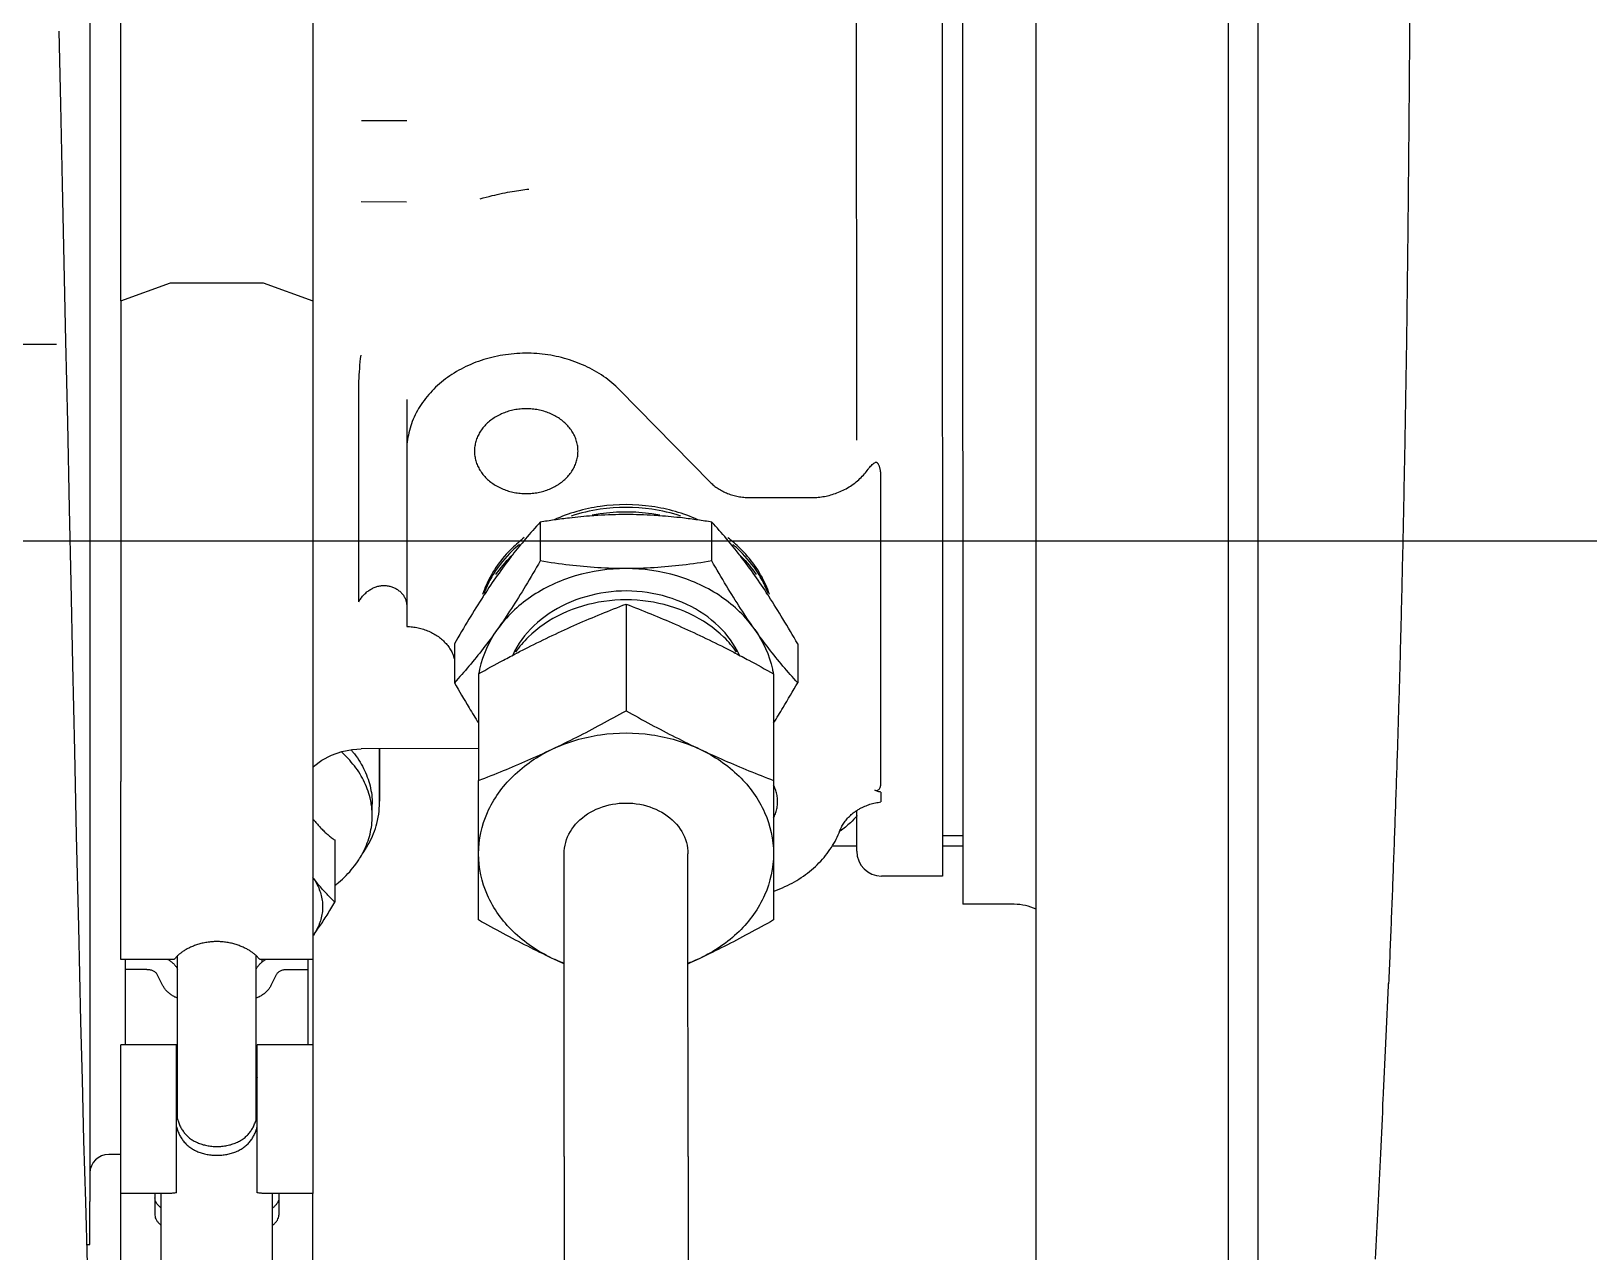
# Model space of a CAD drawing. Header units: millimetres. Extents: x 156850 to 204135, y 56350 to 74150.
# Drawn here: x 158827.8 to 158953.5, y 61424.7 to 61523.3 of the extents above; entities that cross this region are included whole.
import ezdxf

# ---------------------------------------------------------------- set-up
doc = ezdxf.new("R2010")
doc.units = ezdxf.units.MM
doc.header["$LTSCALE"] = 150
doc.linetypes.add('X-2F-PLAN$0$CENTER', pattern=[2, 1.25, -0.25, 0.25, -0.25])
doc.layers.add('-----33 Equipment', color=5, linetype='Continuous')

# ---------------------------------------------------------------- blocks, each defined once
blk = doc.blocks.new('X-2F-PLAN$0$A$C73FA2420')
at = {"color": 0, "linetype": 'X-2F-PLAN$0$CENTER'}
blk.add_line((1743.733949000714, 1095.974610281875), (1743.733949000714, 580.5806102819042), dxfattribs=at)
at = {"color": 0, "linetype": 'Continuous'}
for p, q in [((1671.025515997666, 606.0186525559984), (1671.028137515648, 605.7820058118086)), ((1671.028132098494, 605.782005811925), (1671.557571513578, 605.7820513985935)), ((1671.557571513578, 605.7820513985935), (1674.509900788893, 605.7821116466075)), ((1696.989173348993, 605.7821916001267), (1674.509900788893, 605.7821116466075)), ((1816.381605029106, 605.7813373709214), (1696.989173348993, 605.7821916001267)), ((1678.299319092766, 603.2822424360784), (1678.29936565354, 604.2652533248183)), ((1665.441676891758, 603.2844823562191), (1675.148041852517, 603.2831704528071)), ((1675.14821174473, 599.5394557471736), (1675.148034458747, 603.2823907597922)), ((1675.148041779641, 603.2823907666025), (1685.631893371115, 603.2826622831053)), ((1685.631893371115, 603.2826622831053), (1687.148030429496, 603.2829591513728)), ((1687.148247590056, 598.7829591580085), (1687.148034445243, 603.2829591457848)), ((1687.148052655626, 602.8984946683049), (1693.246912964387, 602.898401415383)), ((1693.246912964387, 602.898401415383), (1694.053570349817, 602.8984839572804)), ((1693.246994334972, 601.1804719201173), (1693.246912964387, 602.898401415383)), ((1694.053753733751, 599.026806143811), (1694.053552166326, 603.2823823142098)), ((1694.053568675648, 603.2823823179933), (1704.856316522113, 603.2826909879223)), ((1704.856316522113, 603.2826909879223), (1708.406619627029, 603.2829337253934)), ((1747.219865300925, 603.2844458235195), (1708.406619627029, 603.2829337253934)), ((1747.219865300925, 603.2844458235195), (1748.675944400718, 599.2845192342065)), ((1747.220031776465, 603.2845308731776), (1819.399016373791, 603.2914221155806)), ((1665.505618649535, 600.0326819620095), (1675.148188383086, 600.0326776542934)), ((1675.148164676968, 600.5331704610144), (1673.402312456514, 600.5333338913042)), ((1691.919316288899, 599.8826675898163), (1692.827458703076, 600.3441025600187)), ((1675.20970212575, 598.7823453323217), (1678.028358628624, 598.782238421787)), ((1678.028358628624, 598.782238421787), (1681.435978075257, 598.7823505447013)), ((1681.143721295521, 598.707674994017), (1694.349381547188, 598.7076690946124)), ((1681.435978075257, 598.7823505447013), (1684.548249681829, 598.7825575046008)), ((1684.548249681829, 598.7825575046008), (1687.148239618167, 598.7829591638292)), ((1748.675944400718, 599.2845192342065), (1748.67629964184, 591.7845192545792)), ((1675.210010001436, 592.2823453500168), (1678.029517098214, 592.2822384507745)), ((1678.029517098214, 592.2822384507745), (1681.437774774968, 592.2823506399291)), ((1681.142656524084, 592.3576749945059), (1694.350374714122, 592.3576690942282)), ((1681.437774774968, 592.2823506399291), (1684.548553414177, 592.2825575218885)), ((1684.548553414177, 592.2825575218885), (1687.148547492805, 592.2829591814079)), ((1687.148768610437, 587.7829591879272), (1687.148555465741, 592.2829591757036)), ((1665.505614629015, 591.0326819620095), (1675.148614672595, 591.0326776541187)), ((1675.148768623942, 587.7823908018763), (1675.148591338075, 591.5253234495176)), ((1691.919728311128, 591.1838830881752), (1692.827914428664, 590.7226339753252)), ((1693.860986354994, 591.8647563580889), (1694.054092966369, 591.8647875683964)), ((1694.05428633152, 587.782382356294), (1694.054084764095, 592.0379585194751)), ((1748.67629964184, 591.7845192545792), (1747.22059946612, 587.7844458656036)), ((1675.148638331913, 590.5331704881974), (1673.402786111459, 590.5333339184872)), ((1693.247529286542, 589.8863504818873), (1693.247610657127, 588.1684209866798)), ((1665.442411056953, 587.7844823983032), (1675.148776022019, 587.7831704948912)), ((1687.14876459667, 587.7829591935151), (1675.148775949026, 587.7823908086866)), ((1687.148750348482, 588.1685142394854), (1693.247610657127, 588.1684209866798)), ((1694.054285621271, 587.78960663412), (1687.148763936479, 587.7888942469144)), ((1693.247610657127, 588.1684209866798), (1694.054268042673, 588.1685035285191)), ((1704.857050687424, 587.7826910300064), (1694.054302839679, 587.7823823600193)), ((1708.407353792223, 587.7829337674193), (1704.857050687424, 587.7826910300064)), ((1747.22059946612, 587.7844458656036), (1708.407353792223, 587.7829337674193)), ((1819.515389386448, 587.7914634695044), (1747.220765940961, 587.7845309149125)), ((1703.693593975971, 586.0103081840207), (1698.673121842206, 586.0103081840207)), ((1711.08778574504, 574.4088676518877), (1711.050784264109, 583.8821890020045)), ((1722.919524550671, 584.0844453740283), (1739.724081660039, 584.0831361737219)), ((1755.232252322836, 583.8884805717971), (1755.222607804462, 580.2174911648035)), ((1761.754812238272, 580.1890386376181), (1761.760490259971, 583.8673930130899)), ((1705.633897747379, 582.9917313756305), (1706.598079161835, 582.9917313756305)), ((1706.031376659754, 582.4352277201251), (1706.695311447489, 582.4011133341119)), ((1706.695134581416, 582.3943627682747), (1706.942514296854, 582.3878813731135)), ((1706.695311447489, 582.4011133341119), (1711.056569140521, 582.4011133341119)), ((1706.942514296854, 582.3878813731135), (1711.056701172376, 582.3673098246218)), ((1739.254485053243, 580.2102446730132), (1720.933710292913, 580.2076186406775)), ((1719.522401965922, 576.3605041435803), (1716.390980035649, 576.3601746024797)), ((1697.235080177314, 574.4085949960281), (1708.496908116387, 574.4085949960281)), ((1717.107969161472, 574.4095011972822), (1708.496908116387, 574.4085949960281)), ((1729.351906868513, 569.4311178210191), (1726.220484938356, 569.4307882799185)), ((1678.13048868312, 567.501034961897), (1663.447015088168, 567.501034961897)), ((1678.130315573653, 567.5010349528166), (1699.021242734743, 567.501940373797)), ((1699.020889659645, 567.5019403552287), (1702.582799277618, 567.5023151995265)), ((1722.73929534771, 562.5032512189937), (1714.128234302625, 562.5023450176814)), ((1732.582566072932, 555.7117464215262), (1740.041710593505, 563.043140806898)), ((1678.13048868312, 557.501034961897), (1663.447177379043, 557.501034961897)), ((1678.130661792471, 557.5010349709773), (1699.021588953561, 557.501940392016)), ((1699.021942028543, 557.5019404105842), (1702.583851646516, 557.502315254882)), ((1726.219845571555, 555.5743819120107), (1729.351267501828, 555.5747114531114)), ((1731.342540967278, 552.548779845878), (1731.343241876108, 547.4876078803791)), ((1708.497732549673, 550.5960950393928), (1697.235904610716, 550.5960950393928)), ((1717.108793594874, 550.5970012405887), (1708.497732549789, 550.5960950392764)), ((1719.521123232436, 548.6476914075902), (1716.389701302163, 548.6473618664895)), ((1703.233949000714, 545.8439919694792), (1703.233949000714, 543.8787044173805)), ((1702.785033399239, 543.8785048460122), (1706.070313070086, 543.8793326216983)), ((1702.862138726166, 543.8785739931045), (1706.070313309901, 543.87933223648)), ((1735.960127043421, 543.8840347917867), (1780.116580731818, 543.8896496052039)), ((1700.785983614624, 536.9682279421249), (1700.785303641227, 541.8782278937288)), ((1707.567008242477, 541.9281738079153), (1706.764681970584, 541.9280486596981)), ((1708.322874899022, 541.9241831058753), (1732.984790613642, 541.9280005216133)), ((1786.637966759037, 536.9801173669985), (1700.785997375264, 536.9682279403205)), ((1703.233949000714, 536.9688980256906), (1703.233949000714, 535.3215739232255)), ((1704.037651189254, 535.3212173043867), (1704.037423036527, 536.9686782255885)), ((1698.500873957528, 531.1595618196297), (1698.500297726714, 535.3204504504101)), ((1783.386771473102, 535.3327100637252), (1698.500315515441, 535.3204504534951)), ((1643.020877678995, 529.4016176704899), (1680.058078451897, 529.4054076966131)), ((1680.058078451897, 529.4054076966131), (1863.459520660923, 529.410558648)), ((1680.058886089013, 513.9054070960265), (1643.021685259417, 513.9016163549968)), ((1863.380198335275, 513.9105703132227), (1680.058886089013, 513.9054070960265)), ((1820.383219978074, 511.4884457596927), (1663.568378057214, 511.5061365782749))]:
    blk.add_line(p, q, dxfattribs=at)
for points in [[(1710.854367327993, 607.0021360616083), (1717.870048747165, 607.1506382126827), (1724.491059918771, 607.2991952096927), (1730.459490196547, 607.4256084808148)], [(1730.45943968033, 607.4256074705045), (1737.396376344725, 607.5742698886315), (1743.951492006541, 607.7222635559156)], [(1743.951492006541, 607.7222635559156), (1756.642045444227, 607.9899045733036), (1763.104816157371, 608.1338970502256), (1768.991968140122, 608.2587470805156)], [(1669.469656439382, 605.9739529545186), (1674.475586739718, 606.1177725482266), (1679.432729703141, 606.2608362627216), (1684.331774982507, 606.3924535894184), (1689.031103666755, 606.5052827430773)], [(1689.030636442127, 606.5052721967804), (1696.688583786716, 606.6853786081192), (1704.05774980667, 606.8581779783126), (1710.854567594477, 607.0021400232217)], [(1709.587646423955, 587.7829750829842), (1709.630516591365, 587.7391546537983), (1710.136380325188, 587.048922944814), (1710.541164534166, 586.2842877759831), (1710.836526706116, 585.4564035399235), (1711.011162970914, 584.5744286429253), (1711.053229476092, 583.8822497295914)]]:
    blk.add_lwpolyline(points, dxfattribs=at)
for centre, radius, start, end in [((1676.779365653871, 604.2652241914766), 1.52, 0.001098166352612325, 88.8108405055648), ((1702.785303622019, 541.8785048685968), 2, 90.00793474551011, 180.0079347455097), ((1694.500873995945, 531.1590078697773), 4, 333.9900723417545, 0.007934745509656838)]:
    blk.add_arc(centre, radius, start, end, dxfattribs=at)
for points, start_tangent, end_tangent in [([(1693.246994334972, 601.1804719201173), (1693.239579163957, 601.045080927317), (1693.217493509874, 600.9128402858041), (1693.181251534028, 600.7868279943941), (1693.131696856348, 600.6699770888081), (1693.069982933113, 600.565007392317), (1692.997546211816, 600.474362207402), (1692.916072694352, 600.4001514491974), (1692.827458703076, 600.3441025600187)], (4.736550606752654e-05, -0.9999999988791386), (-0.8915169130564682, -0.452987410131782)), ([(1673.402199005359, 600.5333338922937), (1673.201365281013, 600.5040424881154), (1673.002776803914, 600.416474071506), (1672.80887529382, 600.2716553012142), (1672.621934068389, 600.0712840447086), (1672.592831656337, 600.0342427685973)], (-0.9999999971004535, -7.613540196643432e-05), (-0.6093579296505668, -0.7928952727585379)), ([(1673.985277615138, 600.0342452281038), (1674.014453011216, 600.0713814761257), (1674.201394236647, 600.2717527326313), (1674.395295746857, 600.416571502923), (1674.593884223839, 600.5041399194743), (1674.794717948185, 600.5334313237108)], (0.6093154835437505, 0.792927891751265), (0.9999999971027539, 7.613538851972928e-05)), ([(1690.922835413483, 598.7087127988925), (1691.016857035342, 598.9160285139224), (1691.160614340915, 599.1683062323136), (1691.325328256818, 599.394251577789), (1691.508543277858, 599.590496225981), (1691.707528090337, 599.754114621086), (1691.919316288899, 599.8826675898163)], (0.3778856662321131, 0.9258522685916486), (0.8915169130647802, 0.4529874101129385)), ([(1675.20970212575, 598.7823453323217), (1675.171623741277, 599.1209010762977), (1675.150817146758, 599.4181373576284), (1675.148185827886, 599.5442773572868)], (-0.1246974637931817, 0.9921948107719063), (-0.000673654667507389, 0.9999997730946241)), ([(1680.27280345792, 598.7078302477021), (1679.949522226583, 598.5780003712862), (1679.647469886928, 598.4147685599746), (1679.369474157807, 598.217435927887), (1679.116497003706, 597.9844436718267), (1678.89058925875, 597.7150761692901), (1678.694603055599, 597.410331619205), (1678.531548041268, 597.0735702136881), (1678.403793864883, 596.710432086722), (1678.312564703287, 596.3278971578111), (1678.258043719223, 595.9330515469774), (1678.239941325737, 595.5323433831218)], (-0.9464521956974632, -0.3228439890387682), (4.736549226006925e-05, -0.9999999988784711)), ([(1681.142717712326, 598.7111340726842), (1681.01035751123, 598.6701728487969), (1680.693448724691, 598.5486385936965), (1680.396315222024, 598.3975075256894), (1680.119560405263, 598.2138500164147), (1679.864430295071, 597.9944879554096), (1679.633348433767, 597.7366668556933), (1679.43002200732, 597.4392836038023), (1679.258895909763, 597.1043423510273), (1679.123941673315, 596.7376260771998), (1679.027472605347, 596.3476324930089), (1678.969952728949, 595.9433131294209), (1678.950898265815, 595.5324244386284)], (-0.9603956874538583, -0.2786397737658822), (4.736550770969869e-05, -0.9999999988781835)), ([(1680.533368702163, 598.7856741793221), (1680.27280345792, 598.7078302477021)], (-0.9680901283192025, -0.2506022814176068), (-0.9464521956868613, -0.3228439890740803)), ([(1681.435447311844, 598.7848086958984), (1681.346230063122, 598.7646208376973), (1681.142717712326, 598.7111340726842)], (-0.9774739849753834, -0.2110559373525066), (-0.960395687472213, -0.2786397736972759)), ([(1684.498055612552, 598.7070933934301), (1684.528797151055, 598.7649836044875), (1684.536720365984, 598.7816800891305)], (0.4942744914836315, 0.869305888091329), (0.4068370031251631, 0.913500767868445)), ([(1685.357378888526, 598.7077108632075), (1685.359130929108, 598.7094017724157), (1685.44062462647, 598.7842975303065)], (0.719394593989638, 0.6946016254737233), (0.7620712239441237, 0.6474932043144045)), ([(1693.850366323022, 599.1881003793096), (1693.66715130175, 598.9918557311757), (1693.468166489387, 598.828237336129), (1693.270034732763, 598.7067067893222)], (-0.6359842046711679, -0.7717020742551765), (-0.8870906880993377, -0.4615951809598292)), ([(1694.056391564896, 599.4802714816178), (1694.015080238809, 599.4140457249014), (1693.850366323022, 599.1881003793096)], (-0.5164761959162857, -0.8563015468010876), (-0.6359842046175744, -0.7717020742982954)), ([(1694.11977731972, 598.9080472179921), (1694.060562001076, 598.9914474553079), (1694.055023222463, 599.0279294681968)], (-0.7154899215339197, 0.6986230544331558), (0.003430566295736364, 0.999994115593597)), ([(1694.350518283783, 598.7087558560888), (1694.30827332323, 598.7517269944074), (1694.202618607902, 598.847735764226), (1694.11977731972, 598.9080472179921)], (-0.6910393935986695, 0.7228170975420593), (-0.8532218231500562, 0.521548195761836)), ([(1694.351527722436, 592.3565676262951), (1694.4325642396, 592.4457626247895), (1694.568809985183, 592.6147759016021), (1694.71159724216, 592.8186224764213), (1694.856708104606, 593.0577977232169), (1694.999538669479, 593.3326655916753), (1695.134272571304, 593.6414484439883), (1695.254725579172, 593.9804944191128), (1695.355062075425, 594.3446314602043), (1695.430599143147, 594.7289749450283), (1695.477584326407, 595.1280843419954), (1695.493400334031, 595.5348887796863), (1695.477121845237, 595.9417428239831), (1695.429627265665, 596.3411564488779), (1695.353414452518, 596.7263097832911), (1695.25243684242, 597.0907430162188), (1695.132025648956, 597.4282408176805), (1694.998303589527, 597.7339684278122), (1694.856632655603, 598.0064223799272), (1694.711445593624, 598.2457348288153), (1694.567991642049, 598.4504832085804), (1694.431901628384, 598.6192278750823), (1694.350518283783, 598.7087558560888)], (0.6907608144292933, 0.7230833266299844), (-0.691039393655688, 0.7228170974854293)), ([(1678.239941325737, 595.5323433831218), (1678.258081678301, 595.1316352165304), (1678.312640062184, 594.7367897147778), (1678.403905421845, 594.3542554146261), (1678.531693918747, 593.9911188381957), (1678.69478072843, 593.6543604346225), (1678.89079567662, 593.3496209196746), (1679.116728850058, 593.0802609660313), (1679.369728072546, 592.8472792162211), (1679.647742603789, 592.6499604790006), (1679.949810535414, 592.4867464405252), (1680.271626045927, 592.3574429338914)], (4.736550200612241e-05, -0.9999999988783049), (0.9463284595052798, -0.3232065078711985)), ([(1678.950898265815, 595.5324244386284), (1678.969991657417, 595.1215356959146), (1679.027549840393, 594.7172164805233), (1679.124055868015, 594.3272236259072), (1679.259044869686, 593.9605093731079), (1679.430202726624, 593.625572211924), (1679.633557417663, 593.328195720329), (1679.864663826651, 593.0703846500255), (1680.119814216974, 592.8510367763229), (1680.396585960407, 592.6673972379067), (1680.693733852473, 592.5162881371216), (1681.010654240847, 592.3947806725046), (1681.141655252781, 592.3542272432242)], (4.736550613559987e-05, -0.9999999988780547), (0.9603230032728991, -0.2788901744094779)), ([(1675.148565910989, 591.5205062102759), (1675.151183247915, 591.6465727748), (1675.171958383988, 591.943767070421), (1675.210010001436, 592.2823453500168)], (0.0005799279115312203, 0.9999998318431057), (0.1246155396961635, 0.9922051034271423)), ([(1680.271626045927, 592.3574429338914), (1680.276016575983, 592.3559467343148), (1680.534279500716, 592.2789583643316)], (0.946328459379037, -0.3232065082576961), (0.968151016277072, -0.250366950055923)), ([(1681.141655252781, 592.3542272432242), (1681.346535971039, 592.300364734896), (1681.437239393941, 592.2798659733962)], (0.9603230032505137, -0.278890174494618), (0.9775637906330981, -0.210639586127847)), ([(1684.535072213621, 592.2828500489122), (1684.529103351641, 592.3007275465061), (1684.500053567463, 592.3592042726232)], (-0.2835557578086239, 0.9589557509165001), (-0.5214788492016258, 0.853264208692183)), ([(1685.440941124922, 592.2816202915856), (1685.358269330813, 592.3576478401083)], (-0.761924885081329, 0.6476653993354986), (-0.7195511053220409, 0.6944394911206776)), ([(1691.919728311128, 591.1838830881752), (1691.707927936688, 591.31239271292), (1691.508927626419, 591.4759703839081), (1691.325694016647, 591.6721775348997), (1691.160958698369, 591.8980891692918), (1691.01717749564, 592.150337464991), (1690.923551883316, 592.3566164094955)], (-0.8915993892074824, 0.4528250535983576), (-0.3783221142061763, 0.9256740127616944)), ([(1693.272875233204, 592.3587963610771), (1693.468478609342, 592.2386303063831), (1693.667478919728, 592.0750526355114), (1693.850712529384, 591.8788454845198)], (0.8863434840005195, -0.4630283235047342), (0.6360916240144079, -0.7716135340041641)), ([(1694.120097104227, 592.1566234984202), (1694.202870048815, 592.2168416720815), (1694.308534146519, 592.3128229500144), (1694.351527722436, 592.3565676262951)], (0.8534589701901562, 0.521160038952688), (0.6907608144446824, 0.7230833266107927)), ([(1672.594346449361, 591.0311614847742), (1672.622363945935, 590.9955298727145), (1672.809324154514, 590.7951236151275), (1673.003239385202, 590.6502685408923), (1673.201836159336, 590.5626629436156), (1673.402786111459, 590.5333339184872)], (0.6099828173743355, -0.7924146405150313), (0.9999999956169758, -9.36106060203675e-05)), ([(1674.795305054286, 590.5334313499043), (1674.594355102163, 590.5627603749745), (1674.395758328028, 590.6503659723094), (1674.201843097224, 590.7952210464864), (1674.014882888761, 590.9956273041316), (1673.986938450951, 591.0311640125001)], (-0.9999999956180641, 9.361060938313767e-05), (-0.6100252973222338, 0.7923819386007399)), ([(1693.850712529384, 591.8788454845198), (1694.015447847662, 591.6529338501277), (1694.056765529327, 591.5867164119845)], (0.6360916238322141, -0.7716135341553445), (0.5165823693183369, -0.8562374995941504)), ([(1694.055356960627, 592.0368353492813), (1694.060889712884, 592.0732856853865), (1694.120097104227, 592.1566234984202)], (-0.003540087485369931, 0.999993733867971), (0.7156937167812004, 0.6984142780350073)), ([(1692.827914428664, 590.7226339753252), (1692.9165337343, 590.6666032174253), (1692.998014283832, 590.5924091287889), (1693.070459592156, 590.501778764592), (1693.132183457725, 590.3968216960784), (1693.181749201962, 590.2799809327116), (1693.218003112008, 590.1539760620217), (1693.240101290867, 590.0217399473186), (1693.247529286542, 589.8863504818873)], (0.8915993892163349, -0.452825053582363), (4.736547667452835e-05, -0.9999999988794315)), ([(1695.956499920692, 587.7816422948963), (1696.019429645152, 587.7350078616291)], (0.8022904157914051, -0.5969339064957118), (0.8045723733524421, -0.5938546085038349)), ([(1696.023403573316, 587.7362598467735), (1695.964088813867, 587.77773805568)], (-0.823927751318445, 0.5666948566992409), (-0.8150480243792887, 0.5793934051704377)), ([(1696.019429645152, 587.7350078616291), (1696.271260524401, 587.5519866427057), (1696.705513929715, 587.2486103376141), (1697.1601965148, 586.9451038730913), (1697.636707553873, 586.6398212815984), (1698.138807233539, 586.3297211366007), (1698.673121842206, 586.0103081840207)], (0.8045723733588485, -0.5938546084912547), (0.861665548580384, -0.5074765830949093)), ([(1700.647991571808, 587.777626021707), (1700.297883568914, 587.5518920376198), (1699.819356400054, 587.3121025952278), (1699.324249885627, 587.1389228379121), (1698.817988515948, 587.0342501595151), (1698.30611899693, 586.9992313755793), (1697.794249477796, 587.0342501595151), (1697.287988108234, 587.1389228379121), (1696.792881593807, 587.3121025952278), (1696.314354424947, 587.5518920376198), (1696.023403573316, 587.7362598467735)], (-0.8150718925671774, -0.5793598276959515), (-0.8239277511737599, 0.5666948569077942)), ([(1698.673121842206, 586.0103081840207), (1698.986414721818, 586.3297166246921), (1699.30721320305, 586.6398161742836), (1699.64081954502, 586.9451012338977), (1699.991542049684, 587.2486107053119), (1700.362346299575, 587.5519880774082), (1700.65933174931, 587.7834140196792)], (0.6909177556848999, 0.722933368215479), (0.794884525420788, 0.6067607364089292)), ([(1705.412341166171, 587.7839988754131), (1705.188025263138, 587.606304945075), (1704.893046286074, 587.3557450521039), (1704.619605467422, 587.1024908492109), (1704.365506228758, 586.8445331396069), (1704.128254684969, 586.5791390832164), (1703.905186852906, 586.3026633557165), (1703.693593975971, 586.0103081840207)], (-0.7921738640657203, -0.6102954768723807), (-0.5645882051199241, -0.8253727392151653)), ([(1700.026095054578, 586.0045272288844), (1700.266657383996, 585.7060386365047), (1700.832790637272, 585.0923522118828), (1701.439885243541, 584.549473164021), (1702.08276168583, 584.0820331454743), (1702.560796348029, 583.796595285181)], (0.6115960722620606, -0.7911701741042401), (0.8777693981341025, -0.4790833786510421)), ([(1706.584325734293, 583.0660073693725), (1707.097804836696, 583.168811138894), (1707.81413308077, 583.3887446866138), (1708.511860325816, 583.6940201898105), (1709.185033808812, 584.0820331454743), (1709.827910251101, 584.549473164021), (1710.435004857369, 585.0923522118828), (1710.824566488154, 585.5020750535186)], (0.9879169342767075, 0.1549842926536724), (0.6656401472380851, 0.7462728685838075)), ([(1702.560796348029, 583.796595285181), (1702.755935168825, 583.6940201898105), (1703.453662413871, 583.3887446866138), (1704.169990657945, 583.168811138894), (1704.898808441241, 583.0360959420796), (1705.633897747379, 582.9917313756305)], (0.877769398129404, -0.4790833786590192), (0.9999999999997545, 0)), ([(1702.561339188134, 583.7992099553812), (1703.434460857301, 583.2483151509077), (1705.03278972744, 582.6157505931915), (1706.031397913001, 582.4354340761784)], (0.8093748940694772, -0.5872923299775252), (0.9947380596127186, -0.1024509285342427)), ([(1710.988067667931, 584.713090467616), (1710.792091664625, 584.5494731632061), (1710.149215222686, 584.082033145125), (1709.476041740156, 583.6940201896941), (1708.77831449511, 583.3887446864974), (1708.061986250919, 583.1688111387775), (1707.333168467623, 583.0360959420796), (1706.598079161835, 582.9917313756305)], (-0.7574361126083449, -0.6529092856717217), (-0.9999999999998191, 0)), ([(1723.234386284719, 583.882419139496), (1723.513631123235, 583.645280130615), (1723.744575515739, 583.3886000785278), (1723.929330771789, 583.1185020544217), (1724.071772071766, 582.8346026004874), (1724.172197895125, 582.5358271945152), (1724.226711620926, 582.2312333945301), (1724.234645058168, 581.9302887854865), (1724.197155389353, 581.6351622255752), (1724.11477275833, 581.3496948500979), (1723.988436716376, 581.0794462469057), (1723.820728887222, 580.8319658857072), (1723.61696278688, 580.6161497946014), (1723.385268231621, 580.4406271902844), (1723.135332185659, 580.3120165962027), (1722.875687651569, 580.2338905932265), (1722.612705603708, 580.2077984650969)], (0.8042271459386279, -0.5943220488383616), (-0.9999998294599035, 0.0005840202442133373)), ([(1722.917745457613, 584.0843444723869), (1723.214088052744, 583.8972755076829)], (0.8781442623711433, -0.4783959181113132), (0.8096641092924256, -0.5868935424096345)), ([(1723.214088052744, 583.8972755076829), (1723.234386284719, 583.882419139496)], (0.8096641084318673, -0.58689354359457), (0.8042271460033786, -0.5943220487371911)), ([(1739.724081660039, 584.0831361737219), (1740.722455995623, 584.0630510416813), (1741.759795094025, 584.0020047412836), (1742.839300159365, 583.8975920128287)], (0.9999999800383077, 0.000199808599518743), (0.9934300805302783, -0.1144407055997705)), ([(1705.633897747379, 582.9917313756305), (1706.3689870534, 583.0360959420796), (1706.584325734293, 583.0660073693725)], (1.000000000000085, 0), (0.9879169342737141, 0.1549842926789273)), ([(1720.933710292913, 580.2076186406775), (1720.89994596818, 579.7434147429303), (1720.822869559634, 579.2869814436999), (1720.703494926216, 578.844323919795), (1720.543391892221, 578.421263062628), (1720.344665835262, 578.0233620736981), (1720.109930010047, 577.6558533220086), (1719.842271178728, 577.3235695253825), (1719.545209030388, 577.0308802163927), (1719.222649888135, 576.7816342742299), (1718.878835349693, 576.5791093258886), (1718.518286514678, 576.4259686509031)], (-0.02555191802816366, -0.9996734964405084), (-0.9445387240264689, -0.3284000590941418)), ([(1740.041710593505, 563.043140806898), (1740.60206813633, 563.6494894018979), (1741.112910778844, 564.3178484676755), (1741.569654216641, 565.0422200130997), (1741.968199710944, 565.8161032752832), (1742.304971921956, 566.632555873075), (1742.576948142028, 567.4842502077227), (1742.781687658513, 568.3635431146249), (1742.917353266501, 569.262543990917), (1742.982727706549, 570.173187038803), (1742.977224129834, 571.0872995742247), (1742.900891953381, 571.9966782302945), (1742.75441621861, 572.8931626768899), (1742.539111390826, 573.7687082712073), (1742.256909574964, 574.6154582455056), (1741.910343174124, 575.4258142405888), (1741.502522118622, 576.1925045654061), (1741.037105920957, 576.9086494314834), (1740.518271197216, 577.5678221975104), (1739.950674316497, 578.1641072359052), (1739.339407736203, 578.6921547750826), (1738.689956674119, 579.1472261757008), (1738.008149100584, 579.5252376245917), (1737.300104151829, 579.822796579625), (1736.572173748282, 580.0372335066204), (1735.830890610814, 580.1666236371966), (1735.08322771464, 580.2098072691006)], (0.7131876632906203, 0.7009731499350847), (-0.9999999944953949, -0.0001049220784103298)), ([(1716.390980035649, 576.3601746024797), (1714.369031149079, 575.1736044238787), (1713.142063060077, 574.4155542305089)], (-0.8682738548692107, -0.4960851871910327), (-0.8452307064523956, -0.5344015838958605)), ([(1720.690975124249, 572.8954167460906), (1719.142394820927, 574.0373784393887), (1717.726413836121, 575.1817643545801), (1716.390980035649, 576.3601746024215)], (-0.8173237157662111, 0.5761787427926532), (-0.7360651137470228, 0.6769107388159503)), ([(1718.518286514678, 576.4259686509031), (1718.352368617314, 576.3670656955219)], (-0.9445387240912386, -0.3284000589047733), (-0.9401773706637316, -0.3406853558483932)), ([(1723.482505578198, 573.9586384666036), (1723.360215464141, 574.0381442212965), (1721.529524790472, 575.1824976149946), (1719.522401965922, 576.3605041435221)], (-0.8377115749739382, 0.5461129161205905), (-0.868204483903535, 0.4962065841257055)), ([(1735.083664857666, 574.739805715275), (1734.686160188285, 574.7114805206074), (1734.294038916123, 574.6270110469195), (1733.912603808334, 574.4875395988929), (1733.547013120726, 574.2949522885028), (1733.202210840071, 574.051853529003), (1732.882859825739, 573.7615308138193), (1732.593278752407, 573.4279102598084), (1732.337383707054, 573.0555035124999), (1732.118635231513, 572.6493467345135), (1731.939991523628, 572.2149324992206), (1731.803868432879, 571.7581355142174), (1731.712106790626, 571.2851331747952), (1731.66594751575, 570.8023220264004), (1731.666014833259, 570.3162312615314), (1731.712307832786, 569.833434423781), (1731.804200480809, 569.3604605122819), (1731.940450086957, 568.903705687786), (1732.119214109029, 568.4693467757315), (1732.338075070526, 568.0632577351062), (1732.594073252054, 567.6909302237909), (1732.883746717591, 567.3573993325117), (1733.203178130323, 567.0671754943905), (1733.548047728487, 566.8241834890796), (1733.913691742229, 566.6317093666294), (1734.2951654637, 566.4923560090829), (1734.687310115085, 566.4080079317791), (1735.084683001274, 566.3798057796084)], (-0.9999999880193416, -0.0001547899049756873), (0.9999999945126836, 0.0001047627896547102)), ([(1735.084822612815, 566.3798057978274), (1735.482327282079, 566.4081309923786), (1735.874448554358, 566.4926004661829), (1736.25588366203, 566.6320719142095), (1736.621474349638, 566.8246592244832), (1736.96627663041, 567.0677579840994), (1737.285627644625, 567.358080699225), (1737.575208718074, 567.691701253294), (1737.83110376331, 568.0641080004862), (1738.049852238852, 568.4702647785889), (1738.228495946736, 568.9046790138236), (1738.364619037602, 569.361475998885), (1738.456380679738, 569.8344783383072), (1738.502539954614, 570.3172894865857), (1738.502472637105, 570.8033802515129), (1738.456179637695, 571.286177089205), (1738.364286989672, 571.7591510007042), (1738.228037383524, 572.2159058253164), (1738.049273361219, 572.6502647374291), (1737.830412399839, 573.0563537778798), (1737.574414218427, 573.4286812893115), (1737.28474075289, 573.7622121805907), (1736.965309340041, 574.0524360185955), (1736.620439741993, 574.2954280240228), (1736.254795728135, 574.4879021464731), (1735.873322006781, 574.6272555040196), (1735.481177355396, 574.7116035813233), (1735.083804469206, 574.7398057333776)], (0.9999999880199674, 0.0001547899050240049), (-0.9999999945128264, -0.0001047627982182266)), ([(1694.136748399469, 568.4554402164067), (1695.11048749357, 570.4432619190775), (1696.139613273903, 572.4151933633839), (1697.235080177314, 574.4085949960863)], (0.4275094816815222, 0.9040108644658943), (0.4896851499644209, 0.8718993370248902)), ([(1694.136748399585, 568.4554402164067), (1696.313877528883, 571.6230258155847), (1699.247212938615, 573.6905336902128), (1702.582913245424, 574.4085652055219)], (0.4275094817108079, 0.9040108644520626), (0.9999999999999651, -9.195953852327366e-12)), ([(1702.582913245424, 574.4085652055219), (1705.918663271354, 573.6905336900963), (1708.852141843061, 571.6230258155265), (1711.029490308021, 568.4554402162903)], (1.000000000000057, -9.195822856802949e-12), (0.4275606362289374, -0.9039866715541406)), ([(1708.496908116387, 574.4085949960863), (1709.292762117693, 572.4009626954212), (1710.128105431795, 570.4316476199892), (1711.029490308021, 568.4554402162903)], (0.3586706429266817, -0.9334641770858497), (0.4275606362005688, -0.9039866715676381)), ([(1717.107969161472, 574.4095011972822), (1718.211369499681, 572.401601484511), (1718.786128329113, 571.3140798434033)], (0.4897379966103272, -0.8718696546366348), (0.4616179849810718, -0.887078821718795)), ([(1717.16714137129, 574.3826164472848), (1717.119603729923, 574.3907288180781)], (-0.9852417423253925, 0.1711686571547469), (-0.9862483462035807, 0.1652700807747481)), ([(1720.690975124366, 572.8954167459742), (1717.483059728169, 574.321191046678), (1717.16714137129, 574.3826164472848)], (-0.817323715770999, 0.5761787427858139), (-0.9852417421744792, 0.1711686579872439)), ([(1725.051913380274, 572.8958745492855), (1723.482505578198, 573.9586384666036)], (-0.8173236919437225, 0.5761787765854943), (-0.8377115749897784, 0.5461129160971468)), ([(1728.100811858196, 570.7218383142026), (1727.257394281216, 571.695292565506), (1724.300730220508, 573.7799576082034), (1723.52198536112, 574.0801261598244)], (-0.6099215928618148, 0.7924617659930192), (-0.9494584565669909, 0.3138927193368299)), ([(1725.228918416426, 573.1608998245792), (1724.071813234477, 573.780095492315), (1723.618537145667, 573.9653374429909)], (-0.8450820871727672, 0.5346365737022565), (-0.9360993822519917, 0.3517356202435603)), ([(1755.462767587625, 574.2688735509873), (1755.71105387772, 573.321258500684), (1755.903385111014, 572.4655877103796), (1756.050668922486, 571.6916285741027), (1756.165392892552, 570.9845919950749), (1756.248792200582, 570.3421459230012)], (0.2693380016644705, -0.9630457106801831), (0.1225513021773753, -0.9924621798004993)), ([(1726.220484938356, 569.4307882799185), (1724.198645569268, 570.6176926111802), (1722.371084431652, 571.7606625957997), (1720.690975124249, 572.8954167460906)], (-0.8682044839012499, 0.4962065841299008), (-0.8173237157696157, 0.5761787427877383)), ([(1725.605407892261, 562.502520400798), (1725.012786312611, 566.6068334453157), (1723.30602172378, 570.2162484672735), (1720.690975124366, 572.8954167459742)], (4.614229977426016e-05, 0.9999999989354412), (-0.8173237157611614, 0.5761787427997477)), ([(1726.582274910645, 571.7679765135981), (1725.051913380274, 572.8958745492855)], (-0.7917528990375862, 0.6108415071567148), (-0.8173236919424542, 0.5761787765871864)), ([(1725.124216365512, 573.0042007475859), (1726.597688736627, 571.7833318571211)], (0.82838389814311, -0.560160795930478), (0.7068374256258226, -0.7073760341815698)), ([(1727.553472892614, 571.1172483739792), (1727.028194396524, 571.6959316671127), (1725.228918416426, 573.1608998245792)], (-0.6451579553169006, 0.7640492213796191), (-0.8450820871865584, 0.5346365736800933)), ([(1718.618635830353, 553.3549739278969), (1720.926159711322, 555.0051272449782), (1722.710298211197, 557.6082581357914), (1723.671792256646, 560.792906369199), (1723.683434358682, 564.1305999914184), (1722.746426297235, 567.3211300672847), (1720.979057059856, 569.9470919861924), (1718.613480263622, 571.654922546295)], (0.9100193548720732, 0.4145657652994598), (-0.9097879661900564, 0.415073314699717)), ([(1718.786128329113, 571.3140798434033), (1719.238877666648, 570.4322924799053), (1720.206713156076, 568.4564059987315)], (0.4616179849871577, -0.8870788217156963), (0.4275606362062613, -0.903986671564898)), ([(1718.86714473716, 553.575527705194), (1720.06129655824, 554.5982956226799), (1721.948368883925, 557.3433021355304), (1722.95255320624, 560.7107114113169), (1722.952730707475, 564.2943663112819), (1721.948879978387, 567.6620274186134), (1720.062079600757, 570.4075072199921), (1718.865994658321, 571.4320173260057)], (0.8160657291807246, 0.577959103792387), (-0.8161247529544178, 0.5778757544794613)), ([(1726.700854954077, 571.676149122999), (1726.582274910645, 571.7679765135981)], (-0.7895398311427024, 0.6136993197296617), (-0.7917528989414321, 0.6108415072810851)), ([(1726.597688736627, 571.7833318571211), (1726.702372856205, 571.6770795579068)], (0.7068374255870433, -0.7073760342225064), (0.696799654420584, -0.7172658095837094)), ([(1727.987018770655, 570.6344075418892), (1726.700854954077, 571.676149122999)], (-0.7642469089197544, 0.644923764647128), (-0.7895398310699286, 0.6136993198252122)), ([(1729.351906868513, 569.4311178210191), (1728.006702148356, 570.6177867472288), (1727.987018770655, 570.6344075418892)], (-0.736065113758836, 0.6769107388032506), (-0.7642469090088319, 0.6449237645490314)), ([(1693.694895327091, 567.5046388325281), (1694.136748399469, 568.4554402164067)], (0.4153544232729367, 0.9096596633179083), (0.427509481646114, 0.9040108644828673)), ([(1693.747021097224, 567.5418187287287), (1694.136748399585, 568.4554402164067)], (0.3571470712039982, 0.9340481623182016), (0.4275094816334077, 0.9040108644888071)), ([(1711.029490308021, 568.4554402162903), (1712.188111204654, 564.5698231019196), (1712.188254366629, 560.4348073526053), (1711.02990252478, 556.5491902381182)], (0.4275606361341753, -0.9039866715990126), (-0.427509481644524, -0.9040108644834183)), ([(1711.029490308021, 568.4554402162903), (1712.003367046011, 566.4676256052917), (1713.032629369525, 564.495714492281), (1714.128234302625, 562.5023450176814)], (0.4275606362179188, -0.9039866715593926), (0.4897379966176652, -0.8718696546325765)), ([(1720.206713156076, 568.4564059987315), (1721.11300656572, 566.4690295135952), (1721.949078312726, 564.4971163938753), (1722.73929534771, 562.5032512189937)], (0.4275606362148673, -0.9039866715607383), (0.3586706429399966, -0.9334641770808275)), ([(1725.605407892144, 562.502520400798), (1725.67682306387, 564.7860464631813), (1725.884256245219, 567.074405323423), (1726.22048493824, 569.4307882799185)], (4.614232324155405e-05, 0.9999999989354573), (0.1633946995647811, 0.9865607797566872)), ([(1729.528396670008, 568.2917784138117), (1729.351906868513, 569.4311178210191)], (-0.142378846408158, 0.9898122367882435), (-0.1633116248872903, 0.986574535033571)), ([(1702.582793556037, 567.4993082794826), (1703.494549088413, 567.3769547792035), (1705.136854864541, 566.4114726323751), (1706.273402825696, 564.6717339187744), (1706.679085709155, 562.5023152271751)], (0.9999999947443512, 0.0001025224784799882), (4.010216033660596e-05, -0.9999999991959164)), ([(1729.86546397896, 565.2256705499021), (1729.687886302127, 567.0750754682813), (1729.528396670008, 568.2917784138117)], (-0.07306061833681156, 0.9973275019010459), (-0.1423788464453585, 0.989812236782836)), ([(1729.543278442812, 556.7039441902307), (1730.618060040404, 560.4185947093065), (1730.618464077241, 564.5861025879276), (1729.543620064738, 568.302904682816)], (0.4122918293094828, 0.9110518357835972), (-0.4122174410001813, 0.91108549617213)), ([(1729.846735866857, 558.079107285128), (1730.389595674817, 560.4191816906095), (1730.389816218638, 564.5867379232077), (1729.846478372347, 566.9291875769268)], (0.3090342953267511, 0.9510508947010871), (-0.3090834118083424, 0.9510349333988151)), ([(1729.966344501125, 562.5019663643907), (1729.895141368383, 564.7864700435894), (1729.86546397896, 565.2256705499021)], (7.408709416758752e-05, 0.9999999972555191), (-0.07306061831610361, 0.9973275019025212)), ([(1729.935930398409, 565.2403671828797), (1730.045656245202, 564.5867994769942), (1730.195019669714, 562.5019449981046)], (0.1882747221014817, -0.9821164029879237), (-0.0001185007111559215, -0.9999999929788574)), ([(1706.679085709155, 562.5023152271751), (1706.273553044419, 560.3328965355759), (1705.137125549372, 558.5931578219752), (1703.494886626722, 557.627675675205), (1702.583857368212, 557.5053221749258)], (3.462188074529478e-05, -0.9999999994007078), (-0.9999999947455789, -0.0001025145041944651)), ([(1714.128234302509, 562.5023450176814), (1713.025133769377, 560.4947127170162), (1711.997760132188, 558.5253976417007), (1711.029902524664, 556.5491902380018)], (-0.4896851499755727, -0.8718993370185987), (-0.4275094816736617, -0.9040108644695756)), ([(1722.73929534771, 562.5032512188773), (1721.943457613583, 560.4953515061061), (1721.108235443826, 558.5260425016168), (1720.207125372719, 556.5501560203847)], (-0.3586201562360099, -0.9334835743286622), (-0.427509481674363, -0.9040108644692992)), ([(1720.690016074223, 552.1108071940835), (1723.305309890653, 554.7893459380139), (1725.012407554081, 558.3983500602772), (1725.605407892261, 562.502520400798)], (0.8174340149746396, 0.5760222488433067), (4.614235906174023e-05, 0.9999999989354256)), ([(1726.219845571555, 555.5743819120107), (1725.881819179049, 557.9478208384244), (1725.675725316396, 560.2333921932732), (1725.605407892144, 562.502520400798)], (-0.1633116248811851, 0.9865745350345223), (4.614229983824143e-05, 0.9999999989354429)), ([(1729.865150525467, 559.779430026596), (1729.895740211708, 560.2325779167004), (1729.966344501125, 562.5019663643907)], (0.07317352365216483, 0.9973192244394741), (7.410571420633774e-05, 0.999999997254215)), ([(1730.195019669714, 562.5019449981046), (1730.04546394432, 560.4192432407872), (1729.935489031719, 559.7647181825014)], (-0.0001185007251579836, -0.9999999929787854), (-0.1884393648653993, -0.9820848261575641)), ([(1729.528015350457, 556.7151501905173), (1729.689399476047, 557.9472565503092), (1729.865150525467, 559.779430026596)], (0.1424434414517883, 0.9898029430080099), (0.07317352367019134, 0.9973192244380603)), ([(1694.137160616228, 556.5491902380018), (1693.695980687044, 557.4983763236087)], (-0.4275606362310105, 0.9039866715532681), (-0.4154254671896217, 0.9096272210143473)), ([(1694.137160616228, 556.5491902381182), (1693.747957639047, 557.4612754866248)], (-0.427560636299235, 0.9039866715207763), (-0.3573194256686726, 0.9339822418225696)), ([(1697.235904610832, 550.5960950393928), (1696.132666731719, 552.6036918804748), (1695.105157283368, 554.572985460225), (1694.137160616228, 556.5491902380018)], (-0.4897379966078206, 0.8718696546379965), (-0.4275606361949123, 0.9039866715702543)), ([(1702.583737678826, 550.5960652488866), (1699.247987652896, 551.3140967641957), (1696.314509081072, 553.3816046388238), (1694.137160616228, 556.5491902381182)], (-1.00000000000004, -1.014539152143696e-10), (-0.4275606361654536, 0.9039866715841006)), ([(1711.02990252478, 556.5491902381182), (1708.852773395367, 553.381604638882), (1705.919437985634, 551.3140967641957), (1702.583737678826, 550.5960652488866)], (-0.4275094816846506, -0.9040108644644914), (-0.9999999999999651, 5.537563515423218e-11)), ([(1711.029902524664, 556.5491902380018), (1710.123551139026, 554.5613756268867), (1709.287621803582, 552.5894645139924), (1708.497732549789, 550.5960950392764)], (-0.4275094816767722, -0.9040108644681082), (-0.3586201562338243, -0.9334835743293469)), ([(1720.207125372719, 556.5501560203847), (1719.233611777541, 554.5627795351902), (1718.787256965414, 553.6934636358055)], (-0.4275094816895877, -0.9040108644621421), (-0.461555517980493, -0.8871113254951473)), ([(1729.351267501828, 555.5747114531114), (1729.528015350457, 556.7151501905173)], (0.163394699520554, 0.9865607797638768), (0.1424434413968434, 0.9898029430159399)), ([(1720.690016074223, 552.1108071940835), (1722.381321336608, 553.2523789280094), (1724.212063166429, 554.3963740607142), (1726.219845571555, 555.5743819120107)], (0.8174340150270253, 0.5760222487688446), (0.8682738548707835, 0.4960851871883782)), ([(1727.986202793894, 554.3718495956855), (1728.016127791139, 554.3971147713019), (1729.351267501828, 555.5747114531114)], (0.7643991477968554, 0.644743315476607), (0.736232404277258, 0.6767287838505763)), ([(1732.582566072932, 555.7117464215262), (1732.306964722578, 555.4084188729175), (1732.06076083926, 555.0694966022274), (1731.847019543173, 554.6991990286042), (1731.668401810457, 554.3021361790015), (1731.527131346287, 553.8832512949011), (1731.424966899795, 553.447759291681), (1731.363180369255, 553.0010818354785), (1731.342540967278, 552.548779845878)], (-0.7131876632901704, -0.7009731499351299), (0.000138487451519834, -0.9999999904105835)), ([(1718.787256965414, 553.6934636358055), (1718.204509196919, 552.5908664155868), (1717.108793594874, 550.5970012405887)], (-0.4615555179833418, -0.8871113254936853), (-0.4896851499694534, -0.8718993370220613)), ([(1723.522002114216, 550.9281018823967), (1724.299448574544, 551.2276194774895), (1727.255935174529, 553.3110541498754), (1728.099805408739, 554.2846091265092)], (0.949487308205742, 0.3138054358296107), (0.6100664388066718, 0.7923502636090773)), ([(1725.227817288833, 551.8463853097055), (1727.027221472817, 553.3108651707298), (1727.552212595823, 553.8889982557157)], (0.8451956010486041, 0.5344571039550294), (0.6453254684545645, 0.7639077429666484)), ([(1726.575857608346, 553.2344766812748), (1726.600074247108, 553.2531593422755), (1726.69920244033, 553.329932357301)], (0.7919871453937516, 0.6105377642002858), (0.78968694707216, 0.6135100045035256)), ([(1726.700728205615, 553.3289468790754), (1726.591865526629, 553.2185754515231)], (-0.6969953403607541, -0.7170756553649856), (-0.7074265823985696, -0.7067868352733883)), ([(1726.69920244033, 553.329932357301), (1727.986202793894, 554.3718495956855)], (0.7896869472112515, 0.6135100043225296), (0.7643991478005948, 0.644743315468939)), ([(1716.389701302163, 548.6473618664895), (1717.735378368874, 549.8338608763879), (1719.150646318216, 550.9764405472088), (1720.690016074223, 552.1108071940835)], (0.736232404257559, 0.6767287838722298), (0.8174340150070535, 0.5760222487971723)), ([(1720.690016074223, 552.1108071940835), (1717.481977496529, 550.6858069308219), (1717.168219958548, 550.6248331462266)], (-0.8174340150678048, -0.5760222487110847), (-0.985235201243313, -0.1712063031275929)), ([(1723.482495565433, 551.0495352311991), (1725.050982295419, 552.1112869594945)], (0.837794253901861, 0.5459860695374416), (0.8174335753895803, 0.576022872658709)), ([(1725.050982295419, 552.1112869594945), (1726.575857608346, 553.2344766812748)], (0.8174335753705294, 0.576022872685696), (0.7919871453898141, 0.6105377642190224)), ([(1726.591865526629, 553.2185754515231), (1725.123219082598, 552.0030093438108)], (-0.7074265822791954, -0.7067868353930066), (-0.8284944378880935, -0.559997291411697)), ([(1719.521123232436, 548.6476914075902), (1721.542577827, 549.8339627651148), (1723.370315176086, 550.9766100164852), (1723.482495565433, 551.0495352311991)], (0.8682738548716447, 0.4960851871872529), (0.8377942539053521, 0.5459860695342006)), ([(1723.618400332518, 551.0427529964945), (1724.070619766717, 551.2274727632757), (1725.227817288833, 551.8463853097055)], (0.9361372686301244, 0.3516347739941221), (0.8451956010475965, 0.5344571039568649)), ([(1699.549320382066, 550.5946753316093), (1699.589852845646, 550.4830981814885), (1699.926936950302, 549.6745116310776), (1700.324732937268, 548.9081417198759), (1700.779725389439, 548.1907609368791), (1701.287892678287, 547.5287104386953), (1701.844742997549, 546.9278424481163), (1702.445353604155, 546.3934687778819), (1703.084417104372, 545.9303116393858), (1703.75628425891, 545.5424656185205), (1704.455015848624, 545.2333593022195)], (0.3362899256853722, -0.9417585071994672), (0.9352550662090485, -0.3539745204545126)), ([(1705.48219403089, 550.5903207336087), (1705.624999503954, 550.5224372030934), (1706.006473225425, 550.3830838457216), (1706.398617876926, 550.2987357684178), (1706.795990763116, 550.2705336161889)], (0.8918778656709219, -0.4522763234177723), (0.9999999945126142, 0.0001047627699625242)), ([(1706.796130374423, 550.2705336342915), (1707.193635043921, 550.2988588290173), (1707.585756316199, 550.3833283027052), (1707.967191423872, 550.52279975079), (1708.109234704869, 550.5903503549052)], (0.9999999880205394, 0.000154789907496478), (0.8918618691733918, 0.4523078667375299)), ([(1713.144753180677, 550.5901467129006), (1714.382027624524, 549.825701369904), (1716.389701302163, 548.6473618664895)], (0.8451788443205989, -0.5344836022861071), (0.8682044839041879, -0.4962065841245981)), ([(1717.168219958548, 550.6248331462266), (1717.120397318737, 550.6166711619007)], (-0.9852352013193076, -0.1712063026769962), (-0.9862480896207513, -0.1652716119813091)), ([(1731.343241876108, 547.4876078803791), (1731.365344746155, 546.9901441729162), (1731.433621310862, 546.4867924210848), (1731.549465388525, 545.9818926937296), (1731.714198514004, 545.4799024435924), (1731.929021269199, 544.9855947145843), (1732.194719678606, 544.5045310842106), (1732.510577462497, 544.0442616009968), (1732.868962344248, 543.6192435132107), (1733.248321275925, 543.2522243768908), (1733.618541503325, 542.9631590329809)], (-0.001024571253153079, -0.9999994751267033), (0.8225489123598904, -0.5686943702700997)), ([(1705.658343031886, 543.8460284126922), (1705.087783265393, 544.3960611149087), (1704.417994057527, 545.2068706849823)], (-0.7506454247664488, 0.6607052643028527), (-0.5818261456952634, 0.8133131845641235)), ([(1704.455015848624, 545.2333593022195), (1704.806621946394, 545.0732511231909), (1705.141234568786, 544.8658530715038), (1705.454602050944, 544.6138006324181), (1705.742742667324, 544.3202966254903), (1706.001995216357, 543.9890705157886), (1706.074306214927, 543.8819352876744)], (0.9352550662029471, -0.3539745204699267), (0.5460382958292566, -0.8377602159840022)), ([(1706.074306214927, 543.8819352876744), (1706.22906553559, 543.6243310323916), (1706.421068347525, 543.2307127024978), (1706.575563913677, 542.813216976705), (1706.690589030739, 542.3771486887126), (1706.764681891771, 541.9280491378158)], (0.5460382958183799, -0.8377602159922153), (0.116602925714694, -0.9931786131987554)), ([(1707.567008187179, 541.9281733297976), (1707.580622233218, 542.0458563598222), (1707.610344795627, 542.166691227816), (1707.658825039398, 542.2927666109754), (1707.729132186505, 542.4240769951139)], (0.05199897272323104, 0.9986471383011792), (0.5241038169905117, 0.8516543835491922)), ([(1707.729132186505, 542.4240769951139), (1707.690864235628, 542.3357867646264), (1707.684658400831, 542.2548895340296), (1707.70788476523, 542.1761627973756), (1707.759116442525, 542.1050109271891), (1707.835550240008, 542.0433460921049), (1707.937328870292, 541.9915625617723), (1707.998397995951, 541.9698876022012), (1708.066836058628, 541.951562344213), (1708.143226655317, 541.9372074604034), (1708.228281791438, 541.9276839296799), (1708.322851073113, 541.9241831019754)], (-0.5241038169347417, -0.8516543835843166), (0.9999999881222622, 0.0001541395481101381)), ([(1732.984831337701, 541.9280005277251), (1733.149208178045, 541.9316255052108), (1733.298055905849, 541.9413972186157), (1733.432709008455, 541.9560813608114), (1733.554341135896, 541.97478971479), (1733.663951764465, 541.9968847783748), (1733.762366362731, 542.0219172561192), (1733.850237024715, 542.0495852191234), (1733.928059497266, 542.079717344779), (1733.996143712429, 542.1122603535186), (1734.054497357807, 542.1472243099124), (1734.102723269956, 542.1845695187803), (1734.165343013243, 542.2644076644792), (1734.181018843083, 542.3438859875896), (1734.151971266721, 542.428166983882)], (0.999999987965874, 0.0001551462430060078), (-0.5243473133266644, 0.8515044891278339)), ([(1733.618541503325, 542.9631590329809), (1733.79101061367, 542.8325618695817), (1733.9368837988, 542.6988608171814), (1734.056939892122, 542.563461946731), (1734.151971266721, 542.428166983882)], (0.8225280871808818, -0.5687244902414307), (0.5243473133457619, -0.8515044891174569)), ([(1669.862473971443, 502.0003737736843), (1674.056704028277, 501.7925254618167), (1678.386495501618, 501.5832561958232), (1682.842863161582, 501.3717970094876), (1687.416221936233, 501.1592757701874), (1692.096001870697, 500.9487577592954)], (0.9987301706252956, -0.05037902621816932), (0.9990166305112158, -0.04433702698805098)), ([(1716.786293221521, 500.0692062667222), (1711.699379719095, 500.2199648577953), (1706.665018206229, 500.3873977657058), (1701.724306706805, 500.5638679136173), (1696.885499637225, 500.748948664288), (1692.092674362124, 500.9487580102286)], (-0.9995972264102453, 0.02837930501054546), (-0.9990156803503599, 0.04435843114963604)), ([(1742.437660987256, 499.5275393365882), (1737.330467252643, 499.6118409676128), (1732.139342381386, 499.7093834375264), (1726.981491482467, 499.8160288970103), (1721.858947557746, 499.9333729445934), (1716.786293221521, 500.0692062667222)], (-0.9998833425578288, 0.01527420293959156), (-0.9995972188455824, 0.0283795714608943)), ([(1767.773052756907, 499.2637546809856), (1762.736658595968, 499.3031182541745), (1757.70455257874, 499.3482257541036), (1752.643905163393, 499.398697199591), (1747.553047070978, 499.4568108046078), (1742.437660987256, 499.5275393365882)], (-0.9999735743727216, 0.007269838800423204), (-0.9998833424250201, 0.01527421163275726)), ([(1791.542726862594, 499.1891525691026), (1787.010271213367, 499.1885406067013), (1782.299424466677, 499.1989677395904), (1777.534340610262, 499.2140507836011), (1772.696344484808, 499.2340393693885), (1767.773052756907, 499.2637546809856)], (-0.9999996252316372, -0.0008657577899115482), (-0.9999735740477806, 0.007269883502850968))]:
    blk.add_spline(points, degree=3, dxfattribs=dict(at, start_tangent=start_tangent, end_tangent=end_tangent))
blk = doc.blocks.new('X-2F-PLAN$0$zw$C47F')
at = {"layer": '-----33 Equipment'}
blk.add_line((4625.855062095216, 1136.297062433208), (4625.855062095216, 2236.297062433208), dxfattribs=at)
blk.add_blockref('X-2F-PLAN$0$A$C73FA2420', (2898.048655769322, 848.0194521513768), dxfattribs=at)

msp = doc.modelspace()

# ---------------------------------------------------------------- block references
at = {"layer": '-----33 Equipment', "rotation": 90.00000000000001}
msp.add_blockref('X-2F-PLAN$0$zw$C47F', (160286.2969182887, 56856.21575695537), dxfattribs=at)

doc.saveas('drawing.dxf')
